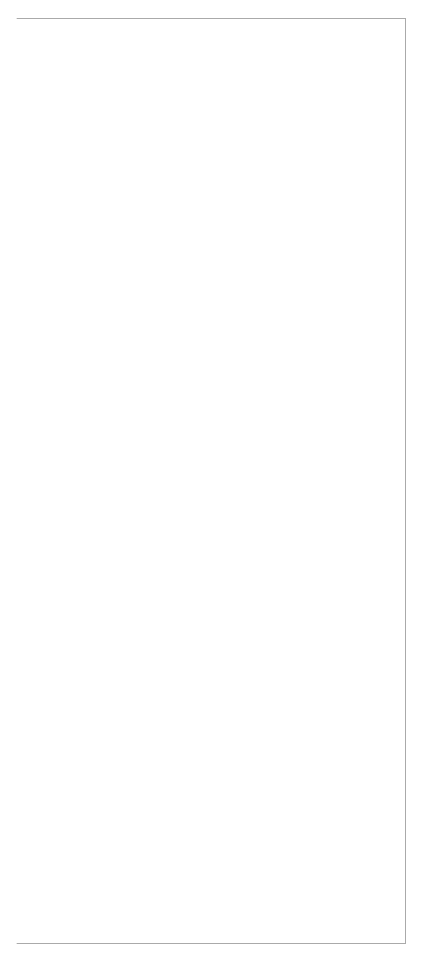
# Model space of a CAD drawing. Header units: metres. Extents: x 0 to 5023, y -5023 to 0.
# Drawn here: x 2920 to 5023, y -5023 to 0 of the extents above; entities that cross this region are included whole.
import ezdxf

# ---------------------------------------------------------------- set-up
doc = ezdxf.new("R2010")
doc.units = ezdxf.units.M
doc.layers.add('dielectric', color=8, linetype='Continuous')
doc.layers.add('substrate', color=5, linetype='Continuous')

msp = doc.modelspace()

# ---------------------------------------------------------------- linework, layer by layer
at = {"layer": 'dielectric', "const_width": 0.5}
msp.add_lwpolyline([(2958.9, -4433.4)], close=True, dxfattribs=at)
at = {"layer": 'substrate', "const_width": 0.5}
msp.add_lwpolyline([(2909.7, -5023.2), (2919.5, -5023.2), (2929.4, -5023.2), (2939.2, -5023.2), (2949, -5023.2), (2958.9, -5023.2), (2968.7, -5023.2), (2978.5, -5023.2), (2988.3, -5023.2), (2998.2, -5023.2), (3008, -5023.2), (3017.8, -5023.2), (3027.7, -5023.2), (3037.5, -5023.2), (3047.3, -5023.2), (3057.2, -5023.2), (3067, -5023.2), (3076.8, -5023.2), (3086.6, -5023.2), (3096.5, -5023.2), (3106.3, -5023.2), (3116.1, -5023.2), (3126, -5023.2), (3135.8, -5023.2), (3145.6, -5023.2), (3155.5, -5023.2), (3165.3, -5023.2), (3175.1, -5023.2), (3184.9, -5023.2), (3194.8, -5023.2), (3204.6, -5023.2), (3214.4, -5023.2), (3224.3, -5023.2), (3234.1, -5023.2), (3243.9, -5023.2), (3253.8, -5023.2), (3263.6, -5023.2), (3273.4, -5023.2), (3283.2, -5023.2), (3293.1, -5023.2), (3302.9, -5023.2), (3312.7, -5023.2), (3322.6, -5023.2), (3332.4, -5023.2), (3342.2, -5023.2), (3352.1, -5023.2), (3361.9, -5023.2), (3371.7, -5023.2), (3381.5, -5023.2), (3391.4, -5023.2), (3401.2, -5023.2), (3411, -5023.2), (3420.9, -5023.2), (3430.7, -5023.2), (3440.5, -5023.2), (3450.4, -5023.2), (3460.2, -5023.2), (3470, -5023.2), (3479.8, -5023.2), (3489.7, -5023.2), (3499.5, -5023.2), (3509.3, -5023.2), (3519.2, -5023.2), (3529, -5023.2), (3538.8, -5023.2), (3548.7, -5023.2), (3558.5, -5023.2), (3568.3, -5023.2), (3578.1, -5023.2), (3588, -5023.2), (3597.8, -5023.2), (3607.6, -5023.2), (3617.5, -5023.2), (3627.3, -5023.2), (3637.1, -5023.2), (3647, -5023.2), (3656.8, -5023.2), (3666.6, -5023.2), (3676.4, -5023.2), (3686.3, -5023.2), (3696.1, -5023.2), (3705.9, -5023.2), (3715.8, -5023.2), (3725.6, -5023.2), (3735.4, -5023.2), (3745.3, -5023.2), (3755.1, -5023.2), (3764.9, -5023.2), (3774.8, -5023.2), (3784.6, -5023.2), (3794.4, -5023.2), (3804.2, -5023.2), (3814.1, -5023.2), (3823.9, -5023.2), (3833.7, -5023.2), (3843.6, -5023.2), (3853.4, -5023.2), (3863.2, -5023.2), (3873.1, -5023.2), (3882.9, -5023.2), (3892.7, -5023.2), (3902.5, -5023.2), (3912.4, -5023.2), (3922.2, -5023.2), (3932, -5023.2), (3941.9, -5023.2), (3951.7, -5023.2), (3961.5, -5023.2), (3971.4, -5023.2), (3981.2, -5023.2), (3991, -5023.2), (4000.8, -5023.2), (4010.7, -5023.2), (4020.5, -5023.2), (4030.3, -5023.2), (4040.2, -5023.2), (4050, -5023.2), (4059.8, -5023.2), (4069.7, -5023.2), (4079.5, -5023.2), (4089.3, -5023.2), (4099.1, -5023.2), (4109, -5023.2), (4118.8, -5023.2), (4128.6, -5023.2), (4138.5, -5023.2), (4148.3, -5023.2), (4158.1, -5023.2), (4168, -5023.2), (4177.8, -5023.2), (4187.6, -5023.2), (4197.4, -5023.2), (4207.3, -5023.2), (4217.1, -5023.2), (4226.9, -5023.2), (4236.8, -5023.2), (4246.6, -5023.2), (4256.4, -5023.2), (4266.3, -5023.2), (4276.1, -5023.2), (4285.9, -5023.2), (4295.7, -5023.2), (4305.6, -5023.2), (4315.4, -5023.2), (4325.2, -5023.2), (4335.1, -5023.2), (4344.9, -5023.2), (4354.7, -5023.2), (4364.6, -5023.2), (4374.4, -5023.2), (4384.2, -5023.2), (4394, -5023.2), (4403.9, -5023.2), (4413.7, -5023.2), (4423.5, -5023.2), (4433.4, -5023.2), (4443.2, -5023.2), (4453, -5023.2), (4462.9, -5023.2), (4472.7, -5023.2), (4482.5, -5023.2), (4492.3, -5023.2), (4502.2, -5023.2), (4512, -5023.2), (4521.8, -5023.2), (4531.7, -5023.2), (4541.5, -5023.2), (4551.3, -5023.2), (4561.2, -5023.2), (4571, -5023.2), (4580.8, -5023.2), (4590.6, -5023.2), (4600.5, -5023.2), (4610.3, -5023.2), (4620.1, -5023.2), (4630, -5023.2), (4639.8, -5023.2), (4649.6, -5023.2), (4659.5, -5023.2), (4669.3, -5023.2), (4679.1, -5023.2), (4688.9, -5023.2), (4698.8, -5023.2), (4708.6, -5023.2), (4718.4, -5023.2), (4728.3, -5023.2), (4738.1, -5023.2), (4747.9, -5023.2), (4757.8, -5023.2), (4767.6, -5023.2), (4777.4, -5023.2), (4787.2, -5023.2), (4797.1, -5023.2), (4806.9, -5023.2), (4816.7, -5023.2), (4826.6, -5023.2), (4836.4, -5023.2), (4846.2, -5023.2), (4856.1, -5023.2), (4865.9, -5023.2), (4875.7, -5023.2), (4885.5, -5023.2), (4895.4, -5023.2), (4905.2, -5023.2), (4915, -5023.2), (4924.9, -5023.2), (4934.7, -5023.2), (4944.5, -5023.2), (4954.4, -5023.2), (4964.2, -5023.2), (4974, -5023.2), (4983.8, -5023.2), (4993.7, -5023.2), (5003.5, -5023.2), (5013.3, -5023.2), (5023.2, -5023.2), (5023.2, -5013.3), (5023.2, -5003.5), (5023.2, -4993.7), (5023.2, -4983.8), (5023.2, -4974), (5023.2, -4964.2), (5023.2, -4954.4), (5023.2, -4944.5), (5023.2, -4934.7), (5023.2, -4924.9), (5023.2, -4915), (5023.2, -4905.2), (5023.2, -4895.4), (5023.2, -4885.5), (5023.2, -4875.7), (5023.2, -4865.9), (5023.2, -4856.1), (5023.2, -4846.2), (5023.2, -4836.4), (5023.2, -4826.6), (5023.2, -4816.7), (5023.2, -4806.9), (5023.2, -4797.1), (5023.2, -4787.2), (5023.2, -4777.4), (5023.2, -4767.6), (5023.2, -4757.8), (5023.2, -4747.9), (5023.2, -4738.1), (5023.2, -4728.3), (5023.2, -4718.4), (5023.2, -4708.6), (5023.2, -4698.8), (5023.2, -4688.9), (5023.2, -4679.1), (5023.2, -4669.3), (5023.2, -4659.5), (5023.2, -4649.6), (5023.2, -4639.8), (5023.2, -4630), (5023.2, -4620.1), (5023.2, -4610.3), (5023.2, -4600.5), (5023.2, -4590.6), (5023.2, -4580.8), (5023.2, -4571), (5023.2, -4561.2), (5023.2, -4551.3), (5023.2, -4541.5), (5023.2, -4531.7), (5023.2, -4521.8), (5023.2, -4512), (5023.2, -4502.2), (5023.2, -4492.3), (5023.2, -4482.5), (5023.2, -4472.7), (5023.2, -4462.9), (5023.2, -4453), (5023.2, -4443.2), (5023.2, -4433.4), (5023.2, -4423.5), (5023.2, -4413.7), (5023.2, -4403.9), (5023.2, -4394), (5023.2, -4384.2), (5023.2, -4374.4), (5023.2, -4364.6), (5023.2, -4354.7), (5023.2, -4344.9), (5023.2, -4335.1), (5023.2, -4325.2), (5023.2, -4315.4), (5023.2, -4305.6), (5023.2, -4295.7), (5023.2, -4285.9), (5023.2, -4276.1), (5023.2, -4266.3), (5023.2, -4256.4), (5023.2, -4246.6), (5023.2, -4236.8), (5023.2, -4226.9), (5023.2, -4217.1), (5023.2, -4207.3), (5023.2, -4197.4), (5023.2, -4187.6), (5023.2, -4177.8), (5023.2, -4168), (5023.2, -4158.1), (5023.2, -4148.3), (5023.2, -4138.5), (5023.2, -4128.6), (5023.2, -4118.8), (5023.2, -4109), (5023.2, -4099.1), (5023.2, -4089.3), (5023.2, -4079.5), (5023.2, -4069.7), (5023.2, -4059.8), (5023.2, -4050), (5023.2, -4040.2), (5023.2, -4030.3), (5023.2, -4020.5), (5023.2, -4010.7), (5023.2, -4000.8), (5023.2, -3991), (5023.2, -3981.2), (5023.2, -3971.4), (5023.2, -3961.5), (5023.2, -3951.7), (5023.2, -3941.9), (5023.2, -3932), (5023.2, -3922.2), (5023.2, -3912.4), (5023.2, -3902.5), (5023.2, -3892.7), (5023.2, -3882.9), (5023.2, -3873.1), (5023.2, -3863.2), (5023.2, -3853.4), (5023.2, -3843.6), (5023.2, -3833.7), (5023.2, -3823.9), (5023.2, -3814.1), (5023.2, -3804.2), (5023.2, -3794.4), (5023.2, -3784.6), (5023.2, -3774.8), (5023.2, -3764.9), (5023.2, -3755.1), (5023.2, -3745.3), (5023.2, -3735.4), (5023.2, -3725.6), (5023.2, -3715.8), (5023.2, -3705.9), (5023.2, -3696.1), (5023.2, -3686.3), (5023.2, -3676.4), (5023.2, -3666.6), (5023.2, -3656.8), (5023.2, -3647), (5023.2, -3637.1), (5023.2, -3627.3), (5023.2, -3617.5), (5023.2, -3607.6), (5023.2, -3597.8), (5023.2, -3588), (5023.2, -3578.1), (5023.2, -3568.3), (5023.2, -3558.5), (5023.2, -3548.7), (5023.2, -3538.8), (5023.2, -3529), (5023.2, -3519.2), (5023.2, -3509.3), (5023.2, -3499.5), (5023.2, -3489.7), (5023.2, -3479.8), (5023.2, -3470), (5023.2, -3460.2), (5023.2, -3450.4), (5023.2, -3440.5), (5023.2, -3430.7), (5023.2, -3420.9), (5023.2, -3411), (5023.2, -3401.2), (5023.2, -3391.4), (5023.2, -3381.5), (5023.2, -3371.7), (5023.2, -3361.9), (5023.2, -3352.1), (5023.2, -3342.2), (5023.2, -3332.4), (5023.2, -3322.6), (5023.2, -3312.7), (5023.2, -3302.9), (5023.2, -3293.1), (5023.2, -3283.2), (5023.2, -3273.4), (5023.2, -3263.6), (5023.2, -3253.8), (5023.2, -3243.9), (5023.2, -3234.1), (5023.2, -3224.3), (5023.2, -3214.4), (5023.2, -3204.6), (5023.2, -3194.8), (5023.2, -3184.9), (5023.2, -3175.1), (5023.2, -3165.3), (5023.2, -3155.5), (5023.2, -3145.6), (5023.2, -3135.8), (5023.2, -3126), (5023.2, -3116.1), (5023.2, -3106.3), (5023.2, -3096.5), (5023.2, -3086.6), (5023.2, -3076.8), (5023.2, -3067), (5023.2, -3057.2), (5023.2, -3047.3), (5023.2, -3037.5), (5023.2, -3027.7), (5023.2, -3017.8), (5023.2, -3008), (5023.2, -2998.2), (5023.2, -2988.3), (5023.2, -2978.5), (5023.2, -2968.7), (5023.2, -2958.9), (5023.2, -2949), (5023.2, -2939.2), (5023.2, -2929.4), (5023.2, -2919.5), (5023.2, -2909.7), (5023.2, -2899.9), (5023.2, -2890), (5023.2, -2880.2), (5023.2, -2870.4), (5023.2, -2860.6), (5023.2, -2850.7), (5023.2, -2840.9), (5023.2, -2831.1), (5023.2, -2821.2), (5023.2, -2811.4), (5023.2, -2801.6), (5023.2, -2791.7), (5023.2, -2781.9), (5023.2, -2772.1), (5023.2, -2762.3), (5023.2, -2752.4), (5023.2, -2742.6), (5023.2, -2732.8), (5023.2, -2722.9), (5023.2, -2713.1), (5023.2, -2703.3), (5023.2, -2693.4), (5023.2, -2683.6), (5023.2, -2673.8), (5023.2, -2664), (5023.2, -2654.1), (5023.2, -2644.3), (5023.2, -2634.5), (5023.2, -2624.6), (5023.2, -2614.8), (5023.2, -2605), (5023.2, -2595.1), (5023.2, -2585.3), (5023.2, -2575.5), (5023.2, -2565.7), (5023.2, -2555.8), (5023.2, -2546), (5023.2, -2536.2), (5023.2, -2526.3), (5023.2, -2516.5), (5023.2, -2506.7), (5023.2, -2496.8), (5023.2, -2487), (5023.2, -2477.2), (5023.2, -2467.3), (5023.2, -2457.5), (5023.2, -2447.7), (5023.2, -2437.9), (5023.2, -2428), (5023.2, -2418.2), (5023.2, -2408.4), (5023.2, -2398.5), (5023.2, -2388.7), (5023.2, -2378.9), (5023.2, -2369), (5023.2, -2359.2), (5023.2, -2349.4), (5023.2, -2339.6), (5023.2, -2329.7), (5023.2, -2319.9), (5023.2, -2310.1), (5023.2, -2300.2), (5023.2, -2290.4), (5023.2, -2280.6), (5023.2, -2270.7), (5023.2, -2260.9), (5023.2, -2251.1), (5023.2, -2241.3), (5023.2, -2231.4), (5023.2, -2221.6), (5023.2, -2211.8), (5023.2, -2201.9), (5023.2, -2192.1), (5023.2, -2182.3), (5023.2, -2172.4), (5023.2, -2162.6), (5023.2, -2152.8), (5023.2, -2143), (5023.2, -2133.1), (5023.2, -2123.3), (5023.2, -2113.5), (5023.2, -2103.6), (5023.2, -2093.8), (5023.2, -2084), (5023.2, -2074.1), (5023.2, -2064.3), (5023.2, -2054.5), (5023.2, -2044.7), (5023.2, -2034.8), (5023.2, -2025), (5023.2, -2015.2), (5023.2, -2005.3), (5023.2, -1995.5), (5023.2, -1985.7), (5023.2, -1975.8), (5023.2, -1966), (5023.2, -1956.2), (5023.2, -1946.4), (5023.2, -1936.5), (5023.2, -1926.7), (5023.2, -1916.9), (5023.2, -1907), (5023.2, -1897.2), (5023.2, -1887.4), (5023.2, -1877.5), (5023.2, -1867.7), (5023.2, -1857.9), (5023.2, -1848.1), (5023.2, -1838.2), (5023.2, -1828.4), (5023.2, -1818.6), (5023.2, -1808.7), (5023.2, -1798.9), (5023.2, -1789.1), (5023.2, -1779.2), (5023.2, -1769.4), (5023.2, -1759.6), (5023.2, -1749.8), (5023.2, -1739.9), (5023.2, -1730.1), (5023.2, -1720.3), (5023.2, -1710.4), (5023.2, -1700.6), (5023.2, -1690.8), (5023.2, -1680.9), (5023.2, -1671.1), (5023.2, -1661.3), (5023.2, -1651.5), (5023.2, -1641.6), (5023.2, -1631.8), (5023.2, -1622), (5023.2, -1612.1), (5023.2, -1602.3), (5023.2, -1592.5), (5023.2, -1582.6), (5023.2, -1572.8), (5023.2, -1563), (5023.2, -1553.2), (5023.2, -1543.3), (5023.2, -1533.5), (5023.2, -1523.7), (5023.2, -1513.8), (5023.2, -1504), (5023.2, -1494.2), (5023.2, -1484.3), (5023.2, -1474.5), (5023.2, -1464.7), (5023.2, -1454.9), (5023.2, -1445), (5023.2, -1435.2), (5023.2, -1425.4), (5023.2, -1415.5), (5023.2, -1405.7), (5023.2, -1395.9), (5023.2, -1386), (5023.2, -1376.2), (5023.2, -1366.4), (5023.2, -1356.6), (5023.2, -1346.7), (5023.2, -1336.9), (5023.2, -1327.1), (5023.2, -1317.2), (5023.2, -1307.4), (5023.2, -1297.6), (5023.2, -1287.7), (5023.2, -1277.9), (5023.2, -1268.1), (5023.2, -1258.2), (5023.2, -1248.4), (5023.2, -1238.6), (5023.2, -1228.8), (5023.2, -1218.9), (5023.2, -1209.1), (5023.2, -1199.3), (5023.2, -1189.4), (5023.2, -1179.6), (5023.2, -1169.8), (5023.2, -1159.9), (5023.2, -1150.1), (5023.2, -1140.3), (5023.2, -1130.5), (5023.2, -1120.6), (5023.2, -1110.8), (5023.2, -1101), (5023.2, -1091.1), (5023.2, -1081.3), (5023.2, -1071.5), (5023.2, -1061.6), (5023.2, -1051.8), (5023.2, -1042), (5023.2, -1032.2), (5023.2, -1022.3), (5023.2, -1012.5), (5023.2, -1002.7), (5023.2, -992.8), (5023.2, -983), (5023.2, -973.2), (5023.2, -963.3), (5023.2, -953.5), (5023.2, -943.7), (5023.2, -933.9), (5023.2, -924), (5023.2, -914.2), (5023.2, -904.4), (5023.2, -894.5), (5023.2, -884.7), (5023.2, -874.9), (5023.2, -865), (5023.2, -855.2), (5023.2, -845.4), (5023.2, -835.6), (5023.2, -825.7), (5023.2, -815.9), (5023.2, -806.1), (5023.2, -796.2), (5023.2, -786.4), (5023.2, -776.6), (5023.2, -766.7), (5023.2, -756.9), (5023.2, -747.1), (5023.2, -737.3), (5023.2, -727.4), (5023.2, -717.6), (5023.2, -707.8), (5023.2, -697.9), (5023.2, -688.1), (5023.2, -678.3), (5023.2, -668.4), (5023.2, -658.6), (5023.2, -648.8), (5023.2, -639), (5023.2, -629.1), (5023.2, -619.3), (5023.2, -609.5), (5023.2, -599.6), (5023.2, -589.8), (5023.2, -580), (5023.2, -570.1), (5023.2, -560.3), (5023.2, -550.5), (5023.2, -540.7), (5023.2, -530.8), (5023.2, -521), (5023.2, -511.2), (5023.2, -501.3), (5023.2, -491.5), (5023.2, -481.7), (5023.2, -471.8), (5023.2, -462), (5023.2, -452.2), (5023.2, -442.4), (5023.2, -432.5), (5023.2, -422.7), (5023.2, -412.9), (5023.2, -403), (5023.2, -393.2), (5023.2, -383.4), (5023.2, -373.5), (5023.2, -363.7), (5023.2, -353.9), (5023.2, -344.1), (5023.2, -334.2), (5023.2, -324.4), (5023.2, -314.6), (5023.2, -304.7), (5023.2, -294.9), (5023.2, -285.1), (5023.2, -275.2), (5023.2, -265.4), (5023.2, -255.6), (5023.2, -245.8), (5023.2, -235.9), (5023.2, -226.1), (5023.2, -216.3), (5023.2, -206.4), (5023.2, -196.6), (5023.2, -186.8), (5023.2, -176.9), (5023.2, -167.1), (5023.2, -157.3), (5023.2, -147.5), (5023.2, -137.6), (5023.2, -127.8), (5023.2, -118), (5023.2, -108.1), (5023.2, -98.3), (5023.2, -88.5), (5023.2, -78.6), (5023.2, -68.8), (5023.2, -59), (5023.2, -49.2), (5023.2, -39.3), (5023.2, -29.5), (5023.2, -19.7), (5023.2, -9.8), (5023.2, 0), (5013.3, 0), (5003.5, 0), (4993.7, 0), (4983.8, 0), (4974, 0), (4964.2, 0), (4954.4, 0), (4944.5, 0), (4934.7, 0), (4924.9, 0), (4915, 0), (4905.2, 0), (4895.4, 0), (4885.5, 0), (4875.7, 0), (4865.9, 0), (4856.1, 0), (4846.2, 0), (4836.4, 0), (4826.6, 0), (4816.7, 0), (4806.9, 0), (4797.1, 0), (4787.2, 0), (4777.4, 0), (4767.6, 0), (4757.8, 0), (4747.9, 0), (4738.1, 0), (4728.3, 0), (4718.4, 0), (4708.6, 0), (4698.8, 0), (4688.9, 0), (4679.1, 0), (4669.3, 0), (4659.5, 0), (4649.6, 0), (4639.8, 0), (4630, 0), (4620.1, 0), (4610.3, 0), (4600.5, 0), (4590.6, 0), (4580.8, 0), (4571, 0), (4561.2, 0), (4551.3, 0), (4541.5, 0), (4531.7, 0), (4521.8, 0), (4512, 0), (4502.2, 0), (4492.3, 0), (4482.5, 0), (4472.7, 0), (4462.9, 0), (4453, 0), (4443.2, 0), (4433.4, 0), (4423.5, 0), (4413.7, 0), (4403.9, 0), (4394, 0), (4384.2, 0), (4374.4, 0), (4364.6, 0), (4354.7, 0), (4344.9, 0), (4335.1, 0), (4325.2, 0), (4315.4, 0), (4305.6, 0), (4295.7, 0), (4285.9, 0), (4276.1, 0), (4266.3, 0), (4256.4, 0), (4246.6, 0), (4236.8, 0), (4226.9, 0), (4217.1, 0), (4207.3, 0), (4197.4, 0), (4187.6, 0), (4177.8, 0), (4168, 0), (4158.1, 0), (4148.3, 0), (4138.5, 0), (4128.6, 0), (4118.8, 0), (4109, 0), (4099.1, 0), (4089.3, 0), (4079.5, 0), (4069.7, 0), (4059.8, 0), (4050, 0), (4040.2, 0), (4030.3, 0), (4020.5, 0), (4010.7, 0), (4000.8, 0), (3991, 0), (3981.2, 0), (3971.4, 0), (3961.5, 0), (3951.7, 0), (3941.9, 0), (3932, 0), (3922.2, 0), (3912.4, 0), (3902.5, 0), (3892.7, 0), (3882.9, 0), (3873.1, 0), (3863.2, 0), (3853.4, 0), (3843.6, 0), (3833.7, 0), (3823.9, 0), (3814.1, 0), (3804.2, 0), (3794.4, 0), (3784.6, 0), (3774.8, 0), (3764.9, 0), (3755.1, 0), (3745.3, 0), (3735.4, 0), (3725.6, 0), (3715.8, 0), (3705.9, 0), (3696.1, 0), (3686.3, 0), (3676.4, 0), (3666.6, 0), (3656.8, 0), (3647, 0), (3637.1, 0), (3627.3, 0), (3617.5, 0), (3607.6, 0), (3597.8, 0), (3588, 0), (3578.1, 0), (3568.3, 0), (3558.5, 0), (3548.7, 0), (3538.8, 0), (3529, 0), (3519.2, 0), (3509.3, 0), (3499.5, 0), (3489.7, 0), (3479.8, 0), (3470, 0), (3460.2, 0), (3450.4, 0), (3440.5, 0), (3430.7, 0), (3420.9, 0), (3411, 0), (3401.2, 0), (3391.4, 0), (3381.5, 0), (3371.7, 0), (3361.9, 0), (3352.1, 0), (3342.2, 0), (3332.4, 0), (3322.6, 0), (3312.7, 0), (3302.9, 0), (3293.1, 0), (3283.2, 0), (3273.4, 0), (3263.6, 0), (3253.8, 0), (3243.9, 0), (3234.1, 0), (3224.3, 0), (3214.4, 0), (3204.6, 0), (3194.8, 0), (3184.9, 0), (3175.1, 0), (3165.3, 0), (3155.5, 0), (3145.6, 0), (3135.8, 0), (3126, 0), (3116.1, 0), (3106.3, 0), (3096.5, 0), (3086.6, 0), (3076.8, 0), (3067, 0), (3057.2, 0), (3047.3, 0), (3037.5, 0), (3027.7, 0), (3017.8, 0), (3008, 0), (2998.2, 0), (2988.3, 0), (2978.5, 0), (2968.7, 0), (2958.9, 0), (2949, 0), (2939.2, 0), (2929.4, 0), (2919.5, 0), (2909.7, 0)], dxfattribs=at)

doc.saveas('drawing.dxf')
